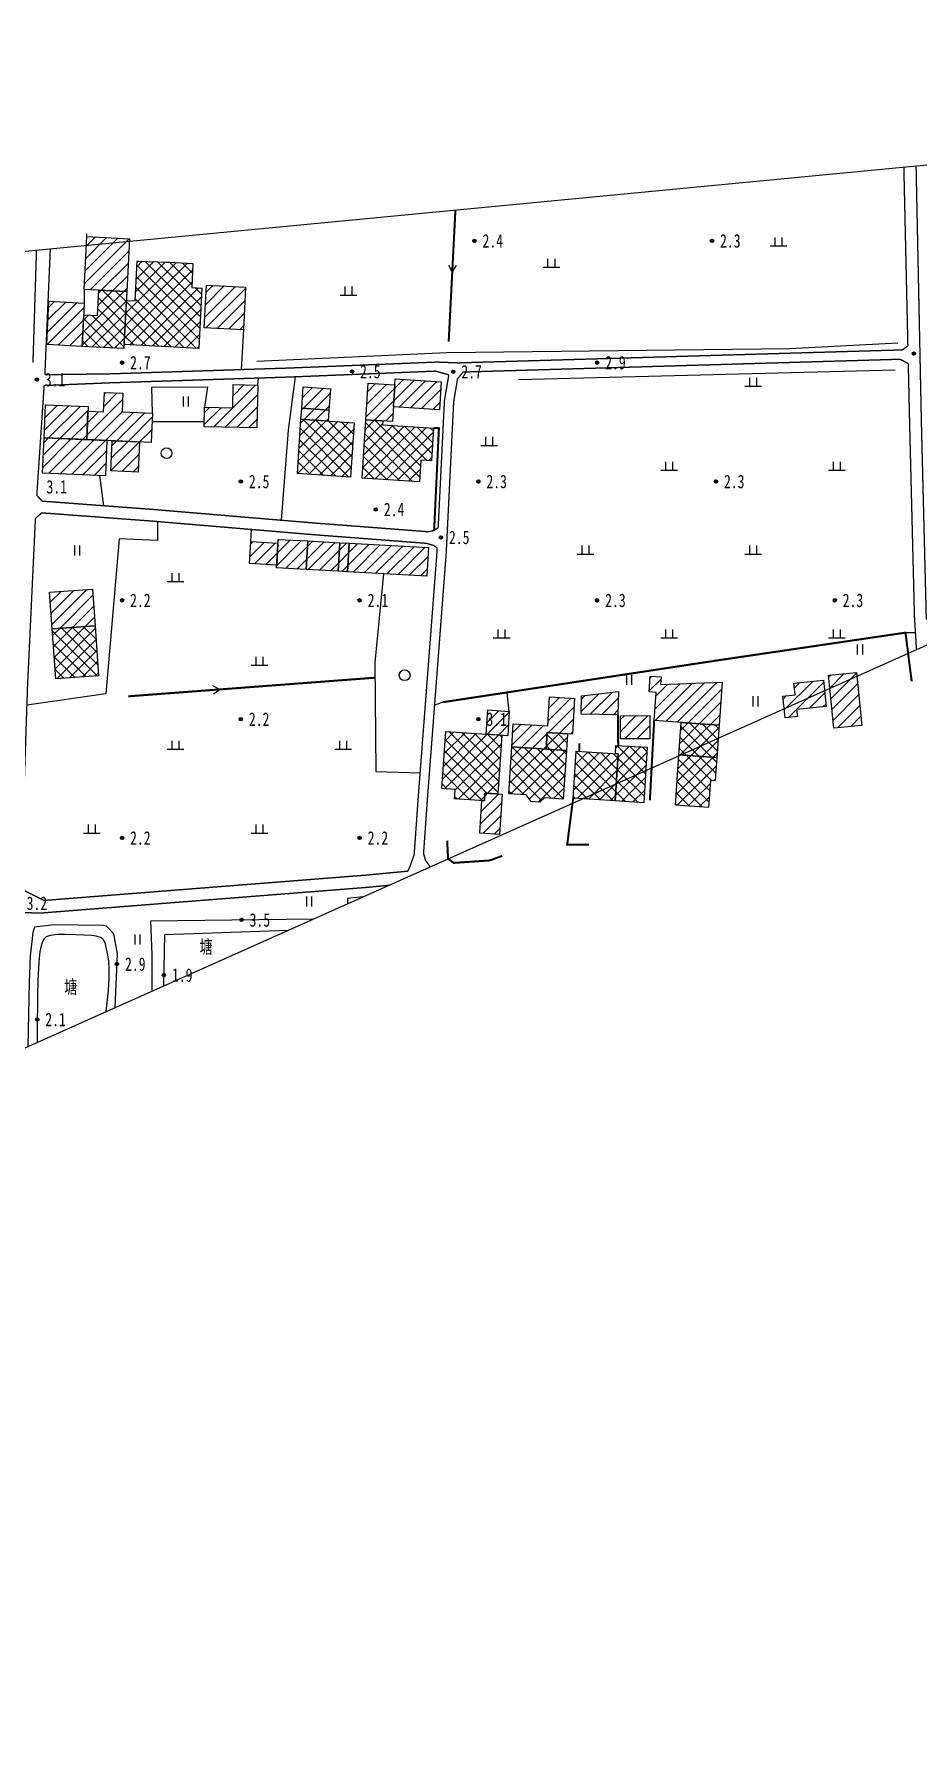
# Model space of a CAD drawing. Header units: metres. Extents: x 494039 to 619385, y 3351420 to 3402703.
# Drawn here: x 539810 to 540073, y 3374122 to 3374634 of the extents above; entities that cross this region are included whole.
import ezdxf
from ezdxf.enums import TextEntityAlignment as Align

# ---------------------------------------------------------------- set-up
doc = ezdxf.new("R2010")
doc.units = ezdxf.units.M
for name, pattern in [('2430', [0]), ('8521', [0]), ('9376', [0]), ('9610', [0])]:
    doc.linetypes.add(name, pattern=pattern)
for name, color, linetype in [('220200', 130, 'Continuous'), ('230102', 141, 'Continuous'), ('261301', 141, 'Continuous'), ('310300', 8, 'Continuous'), ('310500', 8, 'Continuous'), ('380201', 8, '2430'), ('420500', 8, 'Continuous'), ('720100', 8, 'Continuous'), ('760201', 8, '8521'), ('810100', 8, '9610'), ('810302', 8, 'Continuous'), ('810501', 8, 'Continuous'), ('810510', 8, 'Continuous'), ('810600', 8, 'Continuous'), ('范围线', 8, 'Continuous')]:
    doc.layers.add(name, color=color, linetype=linetype)
pattern_1 = [(45, (0, 0), (-1.767766953, 1.767766953), []), (135, (0, 0), (-1.767766953, -1.767766953), [])]
pattern_2 = [(45, (0, 0), (-1.767766953, 1.767766953), [])]

# ---------------------------------------------------------------- blocks, each defined once
blk = doc.blocks.new('gu')
at = {"flags": 128}
for points in [[(3.75, 0), (-3.75, 0)], [(2.71, -0.6), (3.75, 0), (3.75, 0), (2.71, 0.6)]]:
    blk.add_lwpolyline(points, dxfattribs=at)
blk = doc.blocks.new('p_point')
for radius in [0.25, 0.2, 0.15, 0.1, 0.05]:
    blk.add_circle((0, 0), radius)
blk.add_point((0, 0))
blk = doc.blocks.new('vm')
at = {"linetype": 'Continuous'}
for p, q in [((1.25, 0), (-1.25, 0)), ((-0.5, 0), (-0.5, 1.3)), ((0.5, 1.3), (0.5, 0))]:
    blk.add_line(p, q, dxfattribs=at)
blk = doc.blocks.new('ve')
at = {"color": 0, "linetype": 'Continuous'}
for p, q in [((-0.4, 1.5), (-0.4, 0)), ((0.4, 0), (0.4, 1.5))]:
    blk.add_line(p, q, dxfattribs=at)
blk = doc.blocks.new('v1')
blk.add_circle((0, 0), 0.8)
blk = doc.blocks.new('1-3&1-4')
at = {"layer": '310300', "linetype": 'Continuous'}
h = blk.add_hatch(dxfattribs=at)
h.set_pattern_fill('ANSI31', color=8, scale=20, style=0)
h.set_pattern_definition(pattern_2)
h.paths.add_polyline_path([(539824.7302, 3374557.5523), (539825.5524, 3374573.3213), (539838.2924, 3374572.6571), (539837.4702, 3374556.888)])
h = blk.add_hatch(dxfattribs=at)
h.set_pattern_fill('ANSI31', color=8, scale=20, style=0)
h.set_pattern_definition(pattern_2)
h.paths.add_polyline_path([(539861.1993, 3374558.8522), (539872.8735, 3374558.2435), (539872.2076, 3374545.4715), (539860.5334, 3374546.0802)])
h = blk.add_hatch(dxfattribs=at)
h.set_pattern_fill('ANSI31', color=8, scale=20, style=0)
h.set_pattern_definition(pattern_2)
h.paths.add_polyline_path([(539824.0952, 3374540.5574), (539813.5454, 3374541.1075), (539814.2199, 3374554.0442), (539824.7697, 3374553.4941)])
h = blk.add_hatch(dxfattribs=at)
h.set_pattern_fill('ANSI31', color=8, scale=20, style=0)
h.set_pattern_definition(pattern_2)
h.paths.add_polyline_path([(539917.5312, 3374530.8622), (539931.2544, 3374529.9811), (539930.7202, 3374521.6595), (539916.9969, 3374522.5406)])
h = blk.add_hatch(dxfattribs=at)
h.set_pattern_fill('ANSI31', color=8, scale=20, style=0)
h.set_pattern_definition(pattern_2)
h.paths.add_polyline_path([(539825.8327, 3374521.2419), (539830.5066, 3374521.0428), (539830.7538, 3374526.8486), (539836.2527, 3374526.6144), (539836.0146, 3374521.0215), (539845.0674, 3374520.636), (539844.6981, 3374511.9612), (539825.4724, 3374512.7799)])
h = blk.add_hatch(dxfattribs=at)
h.set_pattern_fill('ANSI31', color=8, scale=20, style=0)
h.set_pattern_definition(pattern_2)
h.paths.add_polyline_path([(539869.191, 3374529.1979), (539876.526, 3374529.0425), (539876.255, 3374516.2463), (539860.5023, 3374516.5799), (539860.6256, 3374522.4025), (539869.0433, 3374522.2243)])
h = blk.add_hatch(dxfattribs=at)
h.set_pattern_fill('ANSI31', color=8, scale=20, style=0)
h.set_pattern_definition(pattern_2)
h.paths.add_polyline_path([(539889.6092, 3374522.1357), (539890.0293, 3374528.4976), (539898.158, 3374527.9609), (539897.738, 3374521.599)])
h = blk.add_hatch(dxfattribs=at)
h.set_pattern_fill('ANSI31', color=8, scale=20, style=0)
h.set_pattern_definition(pattern_2)
h.paths.add_polyline_path([(539908.7752, 3374518.6598), (539909.4793, 3374529.6258), (539917.419, 3374529.1161), (539916.715, 3374518.15)])
h = blk.add_hatch(dxfattribs=at)
h.set_pattern_fill('ANSI31', color=8, scale=20, style=0)
h.set_pattern_definition(pattern_2)
h.paths.add_polyline_path([(539825.8924, 3374522.6445), (539825.4724, 3374512.7799), (539812.759, 3374513.3212), (539813.179, 3374523.1858)])
h = blk.add_hatch(dxfattribs=at)
h.set_pattern_fill('ANSI31', color=8, scale=20, style=0)
h.set_pattern_definition(pattern_2)
h.paths.add_polyline_path([(539889.3909, 3374518.8287), (539889.6092, 3374522.1357), (539897.738, 3374521.599), (539897.5196, 3374518.292)])
h = blk.add_hatch(dxfattribs=at)
h.set_pattern_fill('ANSI31', color=8, scale=20, style=0)
h.set_pattern_definition(pattern_2)
h.paths.add_polyline_path([(539831.491, 3374512.5236), (539831.0415, 3374501.9682), (539812.3095, 3374502.7658), (539812.759, 3374513.3212)])
h = blk.add_hatch(dxfattribs=at)
h.set_pattern_fill('ANSI31', color=8, scale=20, style=0)
h.set_pattern_definition(pattern_2)
h.paths.add_polyline_path([(539841.2436, 3374512.1083), (539840.8597, 3374503.0923), (539832.7207, 3374503.4389), (539833.1046, 3374512.4549)])
h = blk.add_hatch(dxfattribs=at)
h.set_pattern_fill('ANSI31', color=8, scale=20, style=0)
h.set_pattern_definition(pattern_2)
h.paths.add_polyline_path([(539882.1796, 3374475.3803), (539874.0628, 3374475.8167), (539874.4143, 3374482.3542), (539882.5311, 3374481.9178)])
h = blk.add_hatch(dxfattribs=at)
h.set_pattern_fill('ANSI31', color=8, scale=20, style=0)
h.set_pattern_definition(pattern_2)
h.paths.add_polyline_path([(539890.9381, 3374474.0356), (539882.1328, 3374474.509), (539882.5913, 3374483.0367), (539891.3966, 3374482.5632)])
h = blk.add_hatch(dxfattribs=at)
h.set_pattern_fill('ANSI31', color=8, scale=20, style=0)
h.set_pattern_definition(pattern_2)
h.paths.add_polyline_path([(539900.5229, 3374473.5203), (539890.9381, 3374474.0356), (539891.3966, 3374482.5632), (539900.9813, 3374482.0479)])
h = blk.add_hatch(dxfattribs=at)
h.set_pattern_fill('ANSI31', color=8, scale=20, style=0)
h.set_pattern_definition(pattern_2)
h.paths.add_polyline_path([(539903.3036, 3374473.3708), (539900.5229, 3374473.5203), (539900.9813, 3374482.0479), (539903.7621, 3374481.8984)])
h = blk.add_hatch(dxfattribs=at)
h.set_pattern_fill('ANSI31', color=8, scale=20, style=0)
h.set_pattern_definition(pattern_2)
h.paths.add_polyline_path([(539927.4377, 3374480.6255), (539926.9792, 3374472.0979), (539903.3036, 3374473.3708), (539903.7621, 3374481.8984)])
h = blk.add_hatch(dxfattribs=at)
h.set_pattern_fill('ANSI31', color=8, scale=20, style=0)
h.set_pattern_definition(pattern_2)
h.paths.add_polyline_path([(539815.1895, 3374456.3162), (539814.4095, 3374467.2903), (539827.2131, 3374468.2003), (539827.993, 3374457.2262)])
h = blk.add_hatch(dxfattribs=at)
h.set_pattern_fill('ANSI31', color=8, scale=20, style=0)
h.set_pattern_definition(pattern_2)
h.paths.add_polyline_path([(540046.7439, 3374442.5321), (540055.0707, 3374443.3722), (540056.663, 3374427.5894), (540048.3361, 3374426.7493)])
h = blk.add_hatch(dxfattribs=at)
h.set_pattern_fill('ANSI31', color=8, scale=20, style=0)
h.set_pattern_definition(pattern_2)
h.paths.add_polyline_path([(539973.1093, 3374436.3389), (539984.0816, 3374437.6517), (539983.9227, 3374430.7146), (539972.9862, 3374430.9651)])
h = blk.add_hatch(dxfattribs=at)
h.set_pattern_fill('ANSI31', color=8, scale=20, style=0)
h.set_pattern_definition(pattern_2)
h.paths.add_polyline_path([(539994.7518, 3374429.0343), (539995.3383, 3374437.4093), (539993.2709, 3374437.5541), (539993.6008, 3374442.2642), (539996.8465, 3374442.0369), (539996.6388, 3374439.7632), (540015.018, 3374440.4699), (540014.1221, 3374427.6777)])
h = blk.add_hatch(dxfattribs=at)
h.set_pattern_fill('ANSI31', color=8, scale=20, style=0)
h.set_pattern_definition(pattern_2)
h.paths.add_polyline_path([(540045.3, 3374441.0233), (540046.0912, 3374433.1804), (540037.2471, 3374432.2881), (540037.4597, 3374430.1803), (540033.7972, 3374429.8108), (540033.1397, 3374436.3275), (540036.7915, 3374436.6959), (540036.445, 3374440.1299)])
h = blk.add_hatch(dxfattribs=at)
h.set_pattern_fill('ANSI31', color=8, scale=20, style=0)
h.set_pattern_definition(pattern_2)
h.paths.add_polyline_path([(539962.5561, 3374420.4985), (539952.2684, 3374421.1489), (539952.7071, 3374428.0878), (539962.9948, 3374427.4374), (539963.5418, 3374436.0894), (539971.0112, 3374435.6171), (539970.3361, 3374424.939), (539962.8667, 3374425.4113)])
h = blk.add_hatch(dxfattribs=at)
h.set_pattern_fill('ANSI31', color=8, scale=20, style=0)
h.set_pattern_definition(pattern_2)
h.paths.add_polyline_path([(539944.675, 3374424.9398), (539945.167, 3374432.1705), (539951.5427, 3374431.7366), (539951.0507, 3374424.5059)])
h = blk.add_hatch(dxfattribs=at)
h.set_pattern_fill('ANSI31', color=8, scale=20, style=0)
h.set_pattern_definition(pattern_2)
h.paths.add_polyline_path([(539984.6918, 3374423.5358), (539984.678, 3374430.4668), (539993.4255, 3374430.4842), (539993.4393, 3374423.5532)])
h = blk.add_hatch(dxfattribs=at)
h.set_pattern_fill('ANSI31', color=8, scale=20, style=0)
h.set_pattern_definition(pattern_2)
h.paths.add_polyline_path([(539944.099, 3374405.0927), (539944.2562, 3374407.4026), (539949.3995, 3374407.0526), (539948.5847, 3374395.0772), (539942.6979, 3374395.4778), (539943.3556, 3374405.1433)])
at = {"layer": '310500', "linetype": 'Continuous'}
h = blk.add_hatch(dxfattribs=at)
h.set_pattern_fill('ANSI37', color=8, scale=20, style=0)
h.set_pattern_definition(pattern_1)
h.paths.add_polyline_path([(539837.3337, 3374554.2694), (539839.8877, 3374554.1363), (539840.5076, 3374566.0252), (539840.9483, 3374565.9986), (539849.3685, 3374565.6598), (539850.1436, 3374565.6578), (539857.1816, 3374565.2757), (539856.8015, 3374558.1025), (539859.8387, 3374557.9442), (539858.9025, 3374539.9893), (539836.6496, 3374541.1496)])
h = blk.add_hatch(dxfattribs=at)
h.set_pattern_fill('ANSI37', color=8, scale=20, style=0)
h.set_pattern_definition(pattern_1)
h.paths.add_polyline_path([(539824.0952, 3374540.5574), (539824.5855, 3374549.9606), (539828.6732, 3374549.7475), (539829.0684, 3374557.3261), (539837.4702, 3374556.888), (539836.5848, 3374539.9062)])
h = blk.add_hatch(dxfattribs=at)
h.set_pattern_fill('ANSI37', color=8, scale=20, style=0)
h.set_pattern_definition(pattern_1)
h.paths.add_polyline_path([(539888.3216, 3374502.6337), (539889.3909, 3374518.8287), (539905.2365, 3374517.7825), (539904.1672, 3374501.5875)])
h = blk.add_hatch(dxfattribs=at)
h.set_pattern_fill('ANSI37', color=8, scale=20, style=0)
h.set_pattern_definition(pattern_1)
h.paths.add_polyline_path([(539908.7752, 3374518.6598), (539913.7927, 3374518.3376), (539913.7189, 3374517.1881), (539928.9395, 3374516.2109), (539928.3149, 3374506.4825), (539925.1755, 3374506.6841), (539924.7561, 3374500.1521), (539907.6575, 3374501.2499)])
h = blk.add_hatch(dxfattribs=at)
h.set_pattern_fill('ANSI37', color=8, scale=20, style=0)
h.set_pattern_definition(pattern_1)
h.paths.add_polyline_path([(539827.993, 3374457.2262), (539829.0482, 3374442.3801), (539816.2447, 3374441.4701), (539815.1895, 3374456.3162)])
h = blk.add_hatch(dxfattribs=at)
h.set_pattern_fill('ANSI37', color=8, scale=20, style=0)
h.set_pattern_definition(pattern_1)
h.paths.add_polyline_path([(540002.1282, 3374418.8046), (540002.8051, 3374428.4703), (540014.1221, 3374427.6777), (540013.4451, 3374418.012)])
h = blk.add_hatch(dxfattribs=at)
h.set_pattern_fill('ANSI37', color=8, scale=20, style=0)
h.set_pattern_definition(pattern_1)
h.paths.add_polyline_path([(539949.2722, 3374424.6269), (539948.0825, 3374407.1422), (539944.2562, 3374407.4026), (539944.099, 3374405.0927), (539935.1642, 3374405.7007), (539935.3511, 3374408.4482), (539931.4172, 3374408.7159), (539932.5771, 3374425.7629)])
h = blk.add_hatch(dxfattribs=at)
h.set_pattern_fill('ANSI37', color=8, scale=20, style=0)
h.set_pattern_definition(pattern_1)
h.paths.add_polyline_path([(539962.5561, 3374420.4985), (539962.8667, 3374425.4113), (539968.8577, 3374425.0325), (539968.5471, 3374420.1197)])
h = blk.add_hatch(dxfattribs=at)
h.set_pattern_fill('ANSI37', color=8, scale=20, style=0)
h.set_pattern_definition(pattern_1)
h.paths.add_polyline_path([(539968.5471, 3374420.1197), (539967.6289, 3374405.5978), (539962.0174, 3374405.9526), (539960.6346, 3374404.6932), (539958.0466, 3374404.8568), (539956.5654, 3374406.867), (539951.3861, 3374407.1944), (539952.2684, 3374421.1489)])
h = blk.add_hatch(dxfattribs=at)
h.set_pattern_fill('ANSI37', color=8, scale=20, style=0)
h.set_pattern_definition(pattern_1)
h.paths.add_polyline_path([(539984.0436, 3374419.1399), (539983.1539, 3374405.0682), (539970.58, 3374405.8632), (539971.4697, 3374419.9349)])
h = blk.add_hatch(dxfattribs=at)
h.set_pattern_fill('ANSI37', color=8, scale=20, style=0)
h.set_pattern_definition(pattern_1)
h.paths.add_polyline_path([(539984.0436, 3374419.1399), (539983.1903, 3374419.1939), (539983.3442, 3374421.6281), (539992.6584, 3374421.0392), (539991.6148, 3374404.5333), (539983.1539, 3374405.0682)])
h = blk.add_hatch(dxfattribs=at)
h.set_pattern_fill('ANSI37', color=8, scale=20, style=0)
h.set_pattern_definition(pattern_1)
h.paths.add_polyline_path([(540002.1282, 3374418.8046), (540013.4451, 3374418.012), (540012.9573, 3374411.0472), (540011.5464, 3374411.146), (540010.9847, 3374403.1264), (540001.0787, 3374403.8202)])
at = {"layer": '220200', "color": 141, "linetype": 'Continuous', "const_width": 0.6, "flags": 128}
for points in [[(539935.4612, 3374581.2169), (539933.4549, 3374542.003)], [(539837.8529, 3374436.2376), (539911.4526, 3374441.7884)]]:
    blk.add_lwpolyline(points, dxfattribs=at)
at = {"layer": '230102', "color": 141, "linetype": 'Continuous', "elevation": 1.9737, "flags": 128}
for points in [[(539848.4512, 3374349.9383), (539848.7534, 3374365.2662), (539885.6198, 3374366.5268)], [(539831.2801, 3374342.2748), (539831.5823, 3374344.87), (539831.9518, 3374348.6503), (539832.1669, 3374352.159), (539832.2104, 3374354.9573), (539832.0868, 3374357.1961), (539831.7847, 3374359.1706), (539831.4187, 3374360.9727), (539831.0532, 3374362.4374), (539830.7716, 3374363.1418), (539830.4615, 3374363.6458), (539830.0774, 3374364.0384), (539829.6084, 3374364.325), (539828.9241, 3374364.5756), (539828.305, 3374364.7178), (539826.9222, 3374364.8951), (539822.3164, 3374365.1749), (539819.0927, 3374365.2776), (539817.0126, 3374365.2261), (539816.0855, 3374365.148), (539814.6905, 3374364.9304), (539813.979, 3374364.7518), (539813.4229, 3374364.5218), (539813.0732, 3374364.2727), (539812.7715, 3374363.9103), (539812.4068, 3374363.2131), (539812.0303, 3374362.203), (539811.6967, 3374360.9115), (539811.5488, 3374360.126), (539811.2922, 3374358.1421), (539811.1807, 3374356.8119), (539810.9509, 3374351.602), (539810.8405, 3374346.7948), (539810.6867, 3374336.7797), (539810.6771, 3374333.0797)]]:
    blk.add_lwpolyline(points, dxfattribs=at)
at = {"layer": '310300', "color": 8, "linetype": 'Continuous', "flags": 128}
for points, elevation in [([(539824.7302, 3374557.5523), (539825.5524, 3374573.3213), (539838.2924, 3374572.6571), (539837.4702, 3374556.888)], 5.958), ([(539861.1993, 3374558.8522), (539872.8735, 3374558.2435), (539872.2076, 3374545.4715), (539860.5334, 3374546.0802)], 5.958), ([(539824.0952, 3374540.5574), (539813.5454, 3374541.1075), (539814.2199, 3374554.0442), (539824.7697, 3374553.4941)], 5.958), ([(539917.5312, 3374530.8622), (539931.2544, 3374529.9811), (539930.7202, 3374521.6595), (539916.9969, 3374522.5406)], 7.9064), ([(539825.8327, 3374521.2419), (539830.5066, 3374521.0428), (539830.7538, 3374526.8486), (539836.2527, 3374526.6144), (539836.0146, 3374521.0215), (539845.0674, 3374520.636), (539844.6981, 3374511.9612), (539825.4724, 3374512.7799)], 5.5019), ([(539869.191, 3374529.1979), (539876.526, 3374529.0425), (539876.255, 3374516.2463), (539860.5023, 3374516.5799), (539860.6256, 3374522.4025), (539869.0433, 3374522.2243)], 10.2957), ([(539889.6092, 3374522.1357), (539890.0293, 3374528.4976), (539898.158, 3374527.9609), (539897.738, 3374521.599)], 10.2957), ([(539908.7752, 3374518.6598), (539909.4793, 3374529.6258), (539917.419, 3374529.1161), (539916.715, 3374518.15)], 6.2991), ([(539825.8924, 3374522.6445), (539825.4724, 3374512.7799), (539812.759, 3374513.3212), (539813.179, 3374523.1858)], 6.0341), ([(539889.3909, 3374518.8287), (539889.6092, 3374522.1357), (539897.738, 3374521.599), (539897.5196, 3374518.292)], 10.2957), ([(539831.491, 3374512.5236), (539831.0415, 3374501.9682), (539812.3095, 3374502.7658), (539812.759, 3374513.3212)], 6.0341), ([(539841.2436, 3374512.1083), (539840.8597, 3374503.0923), (539832.7207, 3374503.4389), (539833.1046, 3374512.4549)], 5.5019), ([(539882.1796, 3374475.3803), (539874.0628, 3374475.8167), (539874.4143, 3374482.3542), (539882.5311, 3374481.9178)], 6.5785), ([(539890.9381, 3374474.0356), (539882.1328, 3374474.509), (539882.5913, 3374483.0367), (539891.3966, 3374482.5632)], 7.9089), ([(539900.5229, 3374473.5203), (539890.9381, 3374474.0356), (539891.3966, 3374482.5632), (539900.9813, 3374482.0479)], 6.1604), ([(539903.3036, 3374473.3708), (539900.5229, 3374473.5203), (539900.9813, 3374482.0479), (539903.7621, 3374481.8984)], 4.6019), ([(539927.4377, 3374480.6255), (539926.9792, 3374472.0979), (539903.3036, 3374473.3708), (539903.7621, 3374481.8984)], 6.8826), ([(539815.1895, 3374456.3162), (539814.4095, 3374467.2903), (539827.2131, 3374468.2003), (539827.993, 3374457.2262)], 6.8703), ([(540046.7439, 3374442.5321), (540055.0707, 3374443.3722), (540056.663, 3374427.5894), (540048.3361, 3374426.7493)], 9.4855), ([(539973.1093, 3374436.3389), (539984.0816, 3374437.6517), (539983.9227, 3374430.7146), (539972.9862, 3374430.9651)], 5.1446), ([(539994.7518, 3374429.0343), (539995.3383, 3374437.4093), (539993.2709, 3374437.5541), (539993.6008, 3374442.2642), (539996.8465, 3374442.0369), (539996.6388, 3374439.7632), (540015.018, 3374440.4699), (540014.1221, 3374427.6777)], 6.7519), ([(540045.3, 3374441.0233), (540046.0912, 3374433.1804), (540037.2471, 3374432.2881), (540037.4597, 3374430.1803), (540033.7972, 3374429.8108), (540033.1397, 3374436.3275), (540036.7915, 3374436.6959), (540036.445, 3374440.1299)], 9.6984), ([(539962.5561, 3374420.4985), (539952.2684, 3374421.1489), (539952.7071, 3374428.0878), (539962.9948, 3374427.4374), (539963.5418, 3374436.0894), (539971.0112, 3374435.6171), (539970.3361, 3374424.939), (539962.8667, 3374425.4113)], 6.1438), ([(539944.675, 3374424.9398), (539945.167, 3374432.1705), (539951.5427, 3374431.7366), (539951.0507, 3374424.5059)], 6.1438), ([(539984.6918, 3374423.5358), (539984.678, 3374430.4668), (539993.4255, 3374430.4842), (539993.4393, 3374423.5532)], 6.3197), ([(539944.099, 3374405.0927), (539944.2562, 3374407.4026), (539949.3995, 3374407.0526), (539948.5847, 3374395.0772), (539942.6979, 3374395.4778), (539943.3556, 3374405.1433)], 5.6235)]:
    blk.add_lwpolyline(points, close=True, dxfattribs=dict(at, elevation=elevation))
at = {"layer": '310500', "color": 8, "linetype": 'Continuous', "flags": 128}
for points, elevation in [([(539837.3337, 3374554.2694), (539839.8877, 3374554.1363), (539840.5076, 3374566.0252), (539840.9483, 3374565.9986), (539849.3685, 3374565.6598), (539850.1436, 3374565.6578), (539857.1816, 3374565.2757), (539856.8015, 3374558.1025), (539859.8387, 3374557.9442), (539858.9025, 3374539.9893), (539836.6496, 3374541.1496)], 15.5123), ([(539824.0952, 3374540.5574), (539824.5855, 3374549.9606), (539828.6732, 3374549.7475), (539829.0684, 3374557.3261), (539837.4702, 3374556.888), (539836.5848, 3374539.9062)], 15.5123), ([(539888.3216, 3374502.6337), (539889.3909, 3374518.8287), (539905.2365, 3374517.7825), (539904.1672, 3374501.5875)], 14.7419), ([(539908.7752, 3374518.6598), (539913.7927, 3374518.3376), (539913.7189, 3374517.1881), (539928.9395, 3374516.2109), (539928.3149, 3374506.4825), (539925.1755, 3374506.6841), (539924.7561, 3374500.1521), (539907.6575, 3374501.2499)], 14.7419), ([(539827.993, 3374457.2262), (539829.0482, 3374442.3801), (539816.2447, 3374441.4701), (539815.1895, 3374456.3162)], 17.4179), ([(540002.1282, 3374418.8046), (540002.8051, 3374428.4703), (540014.1221, 3374427.6777), (540013.4451, 3374418.012)], 10.173), ([(539949.2722, 3374424.6269), (539948.0825, 3374407.1422), (539944.2562, 3374407.4026), (539944.099, 3374405.0927), (539935.1642, 3374405.7007), (539935.3511, 3374408.4482), (539931.4172, 3374408.7159), (539932.5771, 3374425.7629)], 16.7616), ([(539962.5561, 3374420.4985), (539962.8667, 3374425.4113), (539968.8577, 3374425.0325), (539968.5471, 3374420.1197)], 11.8201), ([(539968.5471, 3374420.1197), (539967.6289, 3374405.5978), (539962.0174, 3374405.9526), (539960.6346, 3374404.6932), (539958.0466, 3374404.8568), (539956.5654, 3374406.867), (539951.3861, 3374407.1944), (539952.2684, 3374421.1489)], 16.7616), ([(539984.0436, 3374419.1399), (539983.1539, 3374405.0682), (539970.58, 3374405.8632), (539971.4697, 3374419.9349)], 16.7616), ([(539984.0436, 3374419.1399), (539983.1903, 3374419.1939), (539983.3442, 3374421.6281), (539992.6584, 3374421.0392), (539991.6148, 3374404.5333), (539983.1539, 3374405.0682)], 14.2782), ([(540002.1282, 3374418.8046), (540013.4451, 3374418.012), (540012.9573, 3374411.0472), (540011.5464, 3374411.146), (540010.9847, 3374403.1264), (540001.0787, 3374403.8202)], 14.2782)]:
    blk.add_lwpolyline(points, close=True, dxfattribs=dict(at, elevation=elevation))
at = {"layer": '380201', "color": 8, "linetype": '2430', "const_width": 0.6, "flags": 128}
for points, elevation in [([(539929.1101, 3374485.6941), (539930.4696, 3374514.7336), (539930.5526, 3374516.181), (539928.9395, 3374516.2109)], 3.8062), ([(540071.5572, 3374440.7178), (540069.7014, 3374455.2279), (540012.4341, 3374446.7747), (539931.8306, 3374434.5077)], 5.6742), ([(539984.0181, 3374421.5855), (539983.9227, 3374430.7146)], 5.2934), ([(539994.7518, 3374429.0343), (539993.4619, 3374405.1998)], 5.2934), ([(539972.4742, 3374422.2562), (539972.4494, 3374419.873)], 5.2934), ([(539970.58, 3374405.8632), (539968.8071, 3374392.0504), (539975.3242, 3374392.0464)], 5.3195)]:
    blk.add_lwpolyline(points, dxfattribs=dict(at, elevation=elevation))
blk.add_lwpolyline([(539933.0017, 3374393.2499), (539933.2677, 3374387.7922), (539934.9646, 3374386.5742), (539945.7113, 3374387.3161), (539949.4142, 3374388.6609)], dxfattribs=at)
at = {"layer": '420500', "color": 8, "linetype": 'Continuous', "const_width": 0.4, "flags": 128}
for points in [[(540069.2184, 3374594.0293), (540070.4221, 3374540.7063)], [(540072.8658, 3374594.3786), (540074.4528, 3374517.8108), (540075.8983, 3374460.0269), (540075.9534, 3374459.1327)], [(539810.5037, 3374569.2475), (539809.4502, 3374535.762)], [(539814.6252, 3374569.6423), (539813.0011, 3374532.1148)], [(540070.4221, 3374540.7063), (540068.7573, 3374539.5239), (539936.3971, 3374535.6525)], [(539936.3971, 3374535.6525), (539929.9013, 3374535.8912), (539885.7804, 3374534.1089), (539832.3106, 3374532.3826), (539813.0011, 3374532.1148)], [(540070.541, 3374535.4403), (540068.1059, 3374536.7343), (539937.745, 3374532.9213), (539936.095, 3374530.8924), (539934.9401, 3374524.0642), (539932.7125, 3374478.9013), (539927.0889, 3374405.4071), (539925.9583, 3374389.3896), (539926.5462, 3374387.3471), (539927.918, 3374385.4046)], [(540070.541, 3374535.4403), (540070.9408, 3374517.7272), (540072.388, 3374459.875), (540072.9869, 3374450.1492)], [(539933.4864, 3374532.0736), (539929.5775, 3374533.1953), (539885.8777, 3374531.4301), (539832.4087, 3374529.7037), (539812.7856, 3374528.8997)], [(539933.4864, 3374532.0736), (539932.1825, 3374524.3644), (539930.3164, 3374486.5315)], [(539810.5894, 3374496.1314), (539812.2286, 3374494.4278), (539844.7468, 3374491.9987), (539893.1736, 3374487.9269), (539927.4313, 3374485.3029), (539929.1101, 3374485.6941), (539930.3164, 3374486.5315)], [(539810.1816, 3374489.2628), (539807.8252, 3374439.1736), (539805.8737, 3374381.1768), (539806.9947, 3374378.2817), (539812.8046, 3374375.3817), (539908.6577, 3374382.919), (539921.2875, 3374384.1175)], [(539810.1816, 3374489.2628), (539812.0811, 3374490.9421), (539844.4709, 3374488.5225), (539892.8943, 3374484.451), (539926.7989, 3374481.8541), (539928.9502, 3374481.2209), (539930.0185, 3374480.4917)], [(539930.0185, 3374480.4917), (539929.9486, 3374479.0751), (539924.3272, 3374405.6102), (539923.1616, 3374389.0952), (539922.0106, 3374385.7825), (539921.2875, 3374384.1175)], [(539805.0599, 3374371.7465), (539812.078, 3374371.6487), (539908.9744, 3374379.2681), (539915.5709, 3374379.894)]]:
    blk.add_lwpolyline(points, dxfattribs=at)
at = {"layer": '420500', "color": 8, "linetype": 'Continuous', "const_width": 0.4, "elevation": 2.9193, "flags": 128}
blk.add_lwpolyline([(539812.7856, 3374528.8997), (539810.5894, 3374496.1314)], dxfattribs=at)
at = {"layer": '760201', "color": 8, "linetype": '8521', "flags": 128}
for points, elevation in [([(539833.9742, 3374343.4772), (539834.637, 3374359.4168), (539833.574, 3374365.4142), (539831.3454, 3374367.7071), (539830.4077, 3374367.9031), (539815.7354, 3374368.0982), (539809.9423, 3374367.3838), (539809.4593, 3374365.8533), (539808.6439, 3374358.7733), (539808.3603, 3374351.0869), (539807.8752, 3374331.8292)], 2.9294), ([(539892.9909, 3374369.8165), (539844.5315, 3374369.2539), (539844.9463, 3374359.2721), (539844.8793, 3374348.3442)], 3.4608)]:
    blk.add_lwpolyline(points, dxfattribs=dict(at, elevation=elevation))
at = {"layer": '810100', "color": 8, "linetype": '9610', "flags": 128}
for points, elevation in [([(539825.5524, 3374573.3213), (539825.5511, 3374574.1459)], 2.5439), ([(539824.7302, 3374557.5523), (539824.7697, 3374553.4941)], 2.5439), ([(539814.2199, 3374554.0442), (539813.9487, 3374554.0103)], 3.6223), ([(539872.2076, 3374545.4715), (539871.5563, 3374533.6497)], 2.5439), ([(539876.526, 3374529.0425), (539876.7104, 3374531.1341)], 3), ([(539845.0674, 3374520.636), (539844.888, 3374528.4183), (539861.4718, 3374528.5413), (539860.6256, 3374522.4025)], 2.6188), ([(539860.5332, 3374518.0366), (539844.9577, 3374518.0591)], 2.6188), ([(539829.3103, 3374502.0419), (539830.4672, 3374493.0653)], 2.6569), ([(539846.5711, 3374488.3459), (539846.6311, 3374482.6719), (539835.1633, 3374483.2198), (539831.2151, 3374437.0018), (539807.6362, 3374433.5557)], 2.6822), ([(539874.4143, 3374482.3542), (539874.6355, 3374485.9862)], 2.3781), ([(539913.9798, 3374472.7968), (539911.4166, 3374446.286)], 2.4541), ([(540069.7014, 3374455.2279), (540072.6745, 3374455.2223)], 2.5439), ([(539931.8306, 3374434.5077), (539929.2434, 3374433.5645)], 2.5439), ([(539951.5427, 3374431.7366), (539950.8666, 3374437.3685)], 2.8226), ([(539907.7979, 3374376.425), (539903.3064, 3374376.0051), (539903.3112, 3374374.4225)], 3.152)]:
    blk.add_lwpolyline(points, dxfattribs=dict(at, elevation=elevation))
for points in [[(539883.5643, 3374488.7348), (539885.6265, 3374515.5513), (539887.8105, 3374531.5082)], [(539911.4166, 3374446.286), (539911.6768, 3374413.8491), (539924.9261, 3374413.4368)]]:
    blk.add_lwpolyline(points, dxfattribs=at)
at = {"layer": '810510', "color": 8, "linetype": '9376', "elevation": 2.5439, "flags": 128}
for points in [[(539876.1985, 3374536.1879), (539932.926, 3374538.7328), (540035.1509, 3374539.9579), (540067.473, 3374541.5972)], [(540066.6517, 3374533.5024), (539954.3038, 3374530.6094)]]:
    blk.add_lwpolyline(points, dxfattribs=at)
at = {"layer": '范围线', "color": 8}
blk.add_lwpolyline([(535819.6419, 3373601.2022), (537627.1126, 3373688.2437), (538787.7298, 3373876.5354), (540484.0612, 3374633.6129), (539516.8326, 3374541.113), (537774.5038, 3374098.173), (535819.6419, 3373601.2022)], dxfattribs=at)
at = {"layer": '261301', "color": 141, "linetype": 'Continuous', "xscale": 2, "yscale": 2}
for p, rotation in [((539934.8963, 3374570.1747, 1.6581), 267.0728170443306), ((539857.7599, 3374437.7389, 2.523), 4.314372197335098)]:
    blk.add_blockref('gu', p, dxfattribs=dict(at, rotation=rotation))
at = {"layer": '720100', "color": 8, "linetype": 'Continuous', "xscale": 2, "yscale": 2, "zscale": 2}
for p in [(539941.1428, 3374572.0328, 2.3758), (540011.9976, 3374572.0329, 2.3407), (539836.0253, 3374535.7137, 2.7063), (539977.7349, 3374535.7139, 2.8512), (540072.2428, 3374538.4355, 3.0699), (539810.5704, 3374530.6572, 3.0872), (539904.6185, 3374533.0589, 2.5074), (539934.8315, 3374533.012, 2.6595), (539871.4526, 3374500.2863, 2.4529), (539942.3074, 3374500.2865, 2.2645), (540013.1622, 3374500.2866, 2.334), (539911.6957, 3374491.9693, 2.4344), (539931.1357, 3374483.6279, 2.4514), (539836.0251, 3374464.8589, 2.2182), (539906.8799, 3374464.859, 2.0694), (539977.7347, 3374464.8592, 2.3379), (540048.5895, 3374464.8593, 2.3184), (539871.4525, 3374429.4316, 2.2161), (539942.3073, 3374429.4317, 3.1), (539836.025, 3374394.0041, 2.2189), (539906.8798, 3374394.0042, 2.1593), (539871.666, 3374369.5689, 3.4608), (539834.5114, 3374356.3944, 2.9294), (539848.5139, 3374353.1189, 1.9), (539810.723, 3374339.8906, 2.1)]:
    blk.add_blockref('p_point', p, dxfattribs=at)
at = {"layer": '810302', "color": 8, "linetype": 'Continuous', "xscale": 2, "yscale": 2}
for p in [(540031.798, 3374570.4742, 2.5439), (539964.067, 3374564.0747, 2.5439), (539903.5898, 3374555.783, 2.5439), (540024.2434, 3374528.5645), (539945.4951, 3374510.9589), (539999.2434, 3374503.5645), (540049.2434, 3374503.5645), (539974.2434, 3374478.5645), (540024.2434, 3374478.5645), (539851.9947, 3374470.3817), (539949.2434, 3374453.5645), (539999.2434, 3374453.5645), (540049.2434, 3374453.5645), (539876.9947, 3374445.3817), (539851.9947, 3374420.3817), (539901.9947, 3374420.3817), (539826.9947, 3374395.3817), (539876.9947, 3374395.3817)]:
    blk.add_blockref('vm', p, dxfattribs=at)
at = {"layer": '810501', "color": 8, "linetype": 'Continuous', "xscale": 2, "yscale": 2}
for p in [(539849.3103, 3374508.7348), (539920.3303, 3374442.5166)]:
    blk.add_blockref('v1', p, dxfattribs=at)
at = {"layer": '810600', "color": 8, "linetype": 'Continuous', "xscale": 2, "yscale": 2}
for p in [(539855.0147, 3374522.608, 3), (539822.5959, 3374478.1833, 5.1413), (540056.1426, 3374448.6881, 5.2934), (539987.2578, 3374439.6827, 5.2934), (540024.9532, 3374433.2381, 5.2934), (539891.845, 3374373.5317, 3.109), (539840.6219, 3374362.2474, 3.109)]:
    blk.add_blockref('ve', p, dxfattribs=at)
at = {"color": 8, "width": 0.75}
for p in [(539861.1086, 3374361.5557, 1.9737), (539820.7424, 3374349.5835, 1.9737)]:
    blk.add_text('塘', height=4, dxfattribs=at).set_placement(p, align=Align.MIDDLE_CENTER)
at = {"layer": '720100', "color": 8, "width": 0.75}
for s, p in [('2.4', (539943.5428, 3374572.0328, 2.3758)), ('2.3', (540014.3976, 3374572.0329, 2.3407)), ('2.7', (539838.4253, 3374535.7137, 2.7063)), ('2.5', (539907.0185, 3374533.0589, 2.5074)), ('2.7', (539937.2315, 3374533.012, 2.6595)), ('2.9', (539980.1349, 3374535.7139, 2.8512)), ('3.1', (539812.9704, 3374530.6572, 3.0872)), ('3.1', (539813.4856, 3374498.7238, 3.1254)), ('2.5', (539873.8526, 3374500.2863, 2.4529)), ('2.3', (539944.7074, 3374500.2865, 2.2645)), ('2.3', (540015.5622, 3374500.2866, 2.334)), ('2.4', (539914.0957, 3374491.9693, 2.4344)), ('2.5', (539933.5357, 3374483.6279, 2.4514)), ('2.2', (539838.4251, 3374464.8589, 2.2182)), ('2.1', (539909.2799, 3374464.859, 2.0694)), ('2.3', (539980.1347, 3374464.8592, 2.3379)), ('2.3', (540050.9895, 3374464.8593, 2.3184)), ('2.2', (539873.8525, 3374429.4316, 2.2161)), ('3.1', (539944.7073, 3374429.4317, 3.1)), ('2.2', (539838.425, 3374394.0041, 2.2189)), ('2.2', (539909.2798, 3374394.0042, 2.1593)), ('3.2', (539807.5682, 3374374.5437, 3.1887)), ('3.5', (539874.066, 3374369.5689, 3.4608)), ('2.9', (539836.9114, 3374356.3944, 2.9294)), ('1.9', (539850.9139, 3374353.1189, 1.9)), ('2.1', (539813.123, 3374339.8906, 2.1))]:
    blk.add_text(s, height=4, dxfattribs=at).set_placement(p, align=Align.MIDDLE_LEFT)

msp = doc.modelspace()

# ---------------------------------------------------------------- block references
msp.add_blockref('1-3&1-4', (0, 0))

doc.saveas('drawing.dxf')
